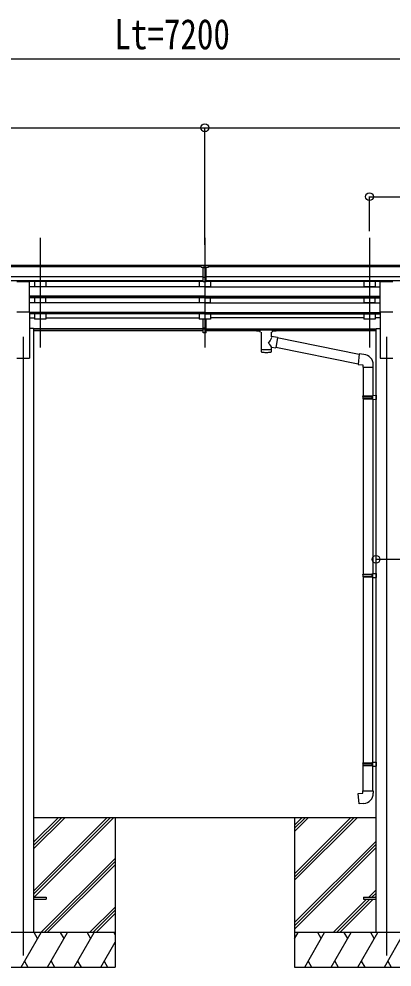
# Model space of a CAD drawing. Units: millimetres, scale not verified. Extents: x -16832 to 16820, y -11892 to 11880.
# Drawn here: x -4657 to -3034, y -6850 to -2723 of the extents above; entities that cross this region are included whole.
import ezdxf
from ezdxf.enums import TextEntityAlignment as Align

# ---------------------------------------------------------------- set-up
doc = ezdxf.new("R2010")
doc.units = ezdxf.units.MM
doc.header["$LTSCALE"] = 50
for name, color, linetype in [('0-4_YKK_12', 2, 'Continuous'), ('0-5_YKK_13', 4, 'Continuous'), ('0-6_YKK_A1', 4, 'Continuous'), ('0-7_YKK_D', 6, 'Continuous')]:
    doc.layers.add(name, color=color, linetype=linetype)
doc.styles.add('ＭＳ ゴシック', font='')
doc.styles.get('ＭＳ ゴシック').set_extended_font_data('MS Gothic')

msp = doc.modelspace()

# ---------------------------------------------------------------- linework, layer by layer
at = {"layer": '0-4_YKK_12'}
for p, q in [((-4564.72, -3675.6), (-4564.72, -4153.11)), ((-3848.72, -3675.6), (-3848.72, -4153.11)), ((-3132.72, -3675.6), (-3132.72, -4153.11)), ((-4638.72, -4106.43), (-4638.72, -6800)), ((-3058.72, -4106.43), (-3058.72, -6800))]:
    msp.add_line(p, q, dxfattribs=at)
at = {"layer": '0-5_YKK_13'}
for p, q in [((-3865.22, -3803.03), (-3865.22, -3795.19)), ((-3865.22, -3803.03), (-3855.22, -3803.03)), ((-3848.72, -3803.85), (-3855.22, -3803.45)), ((-3855.22, -3805.03), (-3842.22, -3805.03)), ((-3842.22, -3803.51), (-3848.72, -3803.83)), ((-3842.22, -3866.66), (-3842.22, -3801.39)), ((-4666.22, -3865.63), (-4611.22, -3865.63)), ((-4611.22, -3997.43), (-4611.22, -3865.63)), ((-3855.22, -3846.55), (-3848.72, -3846.72)), ((-3855.22, -3865.6), (-3848.72, -3866)), ((-3848.72, -3846.72), (-3842.22, -3846.55)), ((-3848.72, -3866), (-3842.22, -3865.6)), ((-3086.22, -3997.43), (-3086.22, -3865.63)), ((-3086.22, -3865.63), (-3031.22, -3865.63)), ((-4666.22, -3997.43), (-4611.22, -3997.43)), ((-3086.22, -3997.43), (-3031.22, -3997.43)), ((-3855.22, -4066.84), (-3855.22, -4029.36)), ((-3842.22, -4066.84), (-3842.22, -4029.36)), ((-3855.22, -4066.84), (-3842.22, -4066.84)), ((-3855.22, -4089.08), (-3855.22, -4066.84)), ((-3855.22, -4072.24), (-3842.22, -4072.24)), ((-3842.22, -4089.08), (-3842.22, -4066.84)), ((-3624.72, -4073.6), (-3624.72, -4079.36)), ((-3624.72, -4073.79), (-3624.72, -4075.33)), ((-3622.72, -4072.94), (-3539.72, -4072.94)), ((-3622.72, -4075.11), (-3539.72, -4075.11)), ((-3622.72, -4080.02), (-3608.22, -4080.02)), ((-3608.22, -4085.67), (-3608.22, -4079.12)), ((-3554.22, -4085.67), (-3554.22, -4079.12)), ((-3554.22, -4080.02), (-3539.72, -4080.02)), ((-3537.72, -4073.6), (-3537.72, -4079.36)), ((-3855.22, -4088.02), (-3848.72, -4088.42)), ((-3848.72, -4088.42), (-3842.22, -4088.02)), ((-3604.12, -4086.59), (-3604.14, -4172.03)), ((-3558.32, -4105.33), (-3558.32, -4086.59)), ((-3533.1, -4109.24), (-3558.32, -4105.32)), ((-3533.1, -4109.24), (-3540.12, -4154.5)), ((-3178.11, -4183.13), (-3533.42, -4111.25)), ((-3558.3, -4172.03), (-3558.33, -4151.36)), ((-3558.32, -4151.67), (-3540.12, -4154.5)), ((-3181.78, -4225.06), (-3539.85, -4152.76)), ((-3157.11, -4183.09), (-3177.95, -4181.26)), ((-3162.03, -4238.83), (-3116.03, -4238.83)), ((-3159.92, -4238.83), (-3159.92, -4364.07)), ((-3117.92, -4238.83), (-3117.92, -4361.51)), ((-3116.03, -4238.83), (-3116.03, -4227.92)), ((-3161.92, -4366.07), (-3160.92, -4364.07)), ((-3161.92, -4366.07), (-3117.92, -4366.07)), ((-3161.92, -4366.07), (-3161.92, -4374.07)), ((-3161.92, -4374.07), (-3117.92, -4374.07)), ((-3161.92, -4374.07), (-3160.92, -4376.07)), ((-3160.92, -4364.07), (-3117.92, -4364.07)), ((-3122.4, -4366.07), (-3122.83, -4364.07)), ((-3119.92, -4361.57), (-3103.92, -4361.1)), ((-3119.92, -4363.57), (-3119.92, -4361.57)), ((-3119.92, -4363.57), (-3117.92, -4363.57)), ((-3103.92, -4361.1), (-3103.92, -4379.04)), ((-3160.92, -4376.07), (-3117.92, -4376.07)), ((-3159.92, -4376.07), (-3159.92, -5139.95)), ((-3119.92, -4378.57), (-3119.92, -4376.57)), ((-3119.92, -4378.57), (-3103.92, -4379.04)), ((-3117.92, -4378.63), (-3117.92, -5137.39)), ((-3161.92, -5141.95), (-3160.92, -5139.95)), ((-3161.92, -5141.95), (-3117.92, -5141.95)), ((-3161.92, -5141.95), (-3161.92, -5149.95)), ((-3161.92, -5149.95), (-3117.92, -5149.95)), ((-3161.92, -5149.95), (-3160.92, -5151.95)), ((-3160.92, -5139.95), (-3117.92, -5139.95)), ((-3160.92, -5151.95), (-3117.92, -5151.95)), ((-3159.92, -5151.95), (-3159.92, -5960.44)), ((-3122.4, -5141.95), (-3122.83, -5139.95)), ((-3119.92, -5137.45), (-3103.92, -5136.98)), ((-3119.92, -5139.45), (-3119.92, -5137.45)), ((-3119.92, -5139.45), (-3117.92, -5139.45)), ((-3119.92, -5154.45), (-3119.92, -5152.45)), ((-3119.92, -5154.45), (-3103.92, -5154.92)), ((-3117.92, -5957.88), (-3117.92, -5154.5)), ((-3103.92, -5136.98), (-3103.92, -5154.92)), ((-3161.92, -5962.44), (-3160.92, -5960.44)), ((-3161.92, -5962.44), (-3117.92, -5962.44)), ((-3161.92, -5962.44), (-3161.92, -5970.44)), ((-3161.92, -5970.44), (-3117.92, -5970.44)), ((-3161.92, -5970.44), (-3160.92, -5972.44)), ((-3160.92, -5960.44), (-3117.92, -5960.44)), ((-3160.92, -5972.44), (-3117.92, -5972.44)), ((-3159.92, -6082.44), (-3159.92, -5972.44)), ((-3122.4, -5962.44), (-3122.83, -5960.44)), ((-3119.92, -5957.94), (-3103.92, -5957.47)), ((-3119.92, -5959.94), (-3119.92, -5957.94)), ((-3119.92, -5959.94), (-3117.92, -5959.94)), ((-3119.92, -5974.94), (-3119.92, -5972.94)), ((-3119.92, -5974.94), (-3117.95, -5975)), ((-3119.92, -5974.94), (-3117.95, -5975)), ((-3119.92, -5974.94), (-3103.92, -5975.41)), ((-3117.92, -5972.94), (-3117.92, -5959.94)), ((-3117.92, -6082.44), (-3117.92, -5975)), ((-3103.92, -5957.47), (-3103.92, -5975.41)), ((-3161.92, -6082.44), (-3115.92, -6082.44)), ((-3161.92, -6092.44), (-3161.92, -6082.44)), ((-3115.92, -6082.44), (-3115.92, -6093.36)), ((-4593.52, -6545.5), (-4538.92, -6545.5)), ((-4593.52, -6554.5), (-4538.92, -6554.5)), ((-4538.92, -6545.5), (-4538.92, -6554.5)), ((-3158.92, -6545.5), (-3158.92, -6554.5)), ((-3158.92, -6545.5), (-3104.12, -6545.5)), ((-3158.92, -6554.5), (-3104.12, -6554.5))]:
    msp.add_line(p, q, dxfattribs=at)
for points in [[(-3865.22, -3795.19), (-3847.22, -3795.03), (-3832.22, -3795.17)], [(-3842.22, -3802.99), (-3832.22, -3802.9), (-3832.22, -3795.17)], [(-3842.22, -3866.66), (-3848.72, -3867.06), (-3855.22, -3866.66), (-3855.22, -3801.32)], [(-3842.22, -3847.66), (-3845.48, -3847.74), (-3848.72, -3847.82), (-3851.96, -3847.74), (-3855.22, -3847.66)], [(-3624.72, -4073.6), (-3624.68, -4073.41), (-3624.6, -4073.27), (-3624.5, -4073.17), (-3624.4, -4073.11), (-3624.28, -4073.07), (-3623.99, -4073.01), (-3623.5, -4072.96), (-3622.96, -4072.94), (-3622.72, -4072.94)], [(-3624.72, -4079.36), (-3624.68, -4079.55), (-3624.6, -4079.69), (-3624.5, -4079.78), (-3624.4, -4079.84), (-3624.28, -4079.89), (-3623.99, -4079.95), (-3623.5, -4080), (-3622.96, -4080.02), (-3622.72, -4080.02)], [(-3539.72, -4072.94), (-3539.37, -4072.94), (-3538.84, -4072.97), (-3538.39, -4073.02), (-3538.09, -4073.09), (-3537.92, -4073.19), (-3537.8, -4073.33), (-3537.73, -4073.51), (-3537.72, -4073.6)], [(-3539.72, -4080.02), (-3539.37, -4080.02), (-3538.84, -4079.99), (-3538.39, -4079.94), (-3538.09, -4079.86), (-3537.92, -4079.77), (-3537.8, -4079.63), (-3537.73, -4079.45), (-3537.72, -4079.36)], [(-3842.22, -4089.08), (-3848.72, -4089.48), (-3855.22, -4089.08)], [(-3177.95, -4181.26), (-3181.95, -4227.09), (-3162.03, -4228.83), (-3162.03, -4238.83)], [(-3122.4, -4366.07), (-3122.4, -4374.07), (-3122.83, -4376.07)], [(-3119.92, -4376.57), (-3117.92, -4376.57), (-3117.92, -4363.57)], [(-3122.4, -5141.95), (-3122.4, -5149.95), (-3122.83, -5151.95)], [(-3119.92, -5152.45), (-3117.92, -5152.45), (-3117.92, -5139.45)], [(-3122.4, -5962.44), (-3122.4, -5970.44), (-3122.83, -5972.44)], [(-3119.92, -5972.94), (-3117.92, -5972.94), (-3117.92, -5959.94)], [(-3157, -6138.19), (-3177.84, -6140.01), (-3181.84, -6094.19), (-3161.92, -6092.44)]]:
    msp.add_lwpolyline(points, dxfattribs=at)
for centre, start, end in [((-3161.03, -4227.92), 0, 85), ((-3160.92, -6093.36), 275, 0)]:
    msp.add_arc(centre, 45, start, end, dxfattribs=at)
for centre, major_axis, ratio, start_param, end_param in [((-3824.15, -3805.34), (24.57, -1.51), 0.121868, 3.1422238, 3.1491027), ((-3622.72, -4075.33), (2, 0), 0.109601, 1.5707963, 3.1415927), ((-3581.22, -4079.12), (27, 0), 0.070066, 6.2831853, 9.424778), ((-3570.22, -4083.1), (16, 0), 0.361356, 6.2636979, 6.2831853), ((-3539.72, -4075.33), (2, 0), 0.109601, 0, 1.5707963), ((-3581.22, -4131.87), (-22.81, -26.62), 0.234429, 1.6855472, 3.1268519), ((-3581.22, -4159.59), (22.91, 0), 0.122865, 3.1415927, 6.2831853), ((-3578.67, -4129.23), (20.32, -22.25), 0.045535, 0.0389954, 1.3075346), ((-3581.22, -4172.03), (22.92, 0), 0.101955, 3.1415499, 6.2833984)]:
    msp.add_ellipse(centre, major_axis=major_axis, ratio=ratio, start_param=start_param, end_param=end_param, dxfattribs=at)
at = {"layer": '0-6_YKK_A1'}
for p, q in [((-3865.22, -3796.6), (-7422.22, -3796.6)), ((-275.22, -3796.6), (-3832.22, -3796.6)), ((-3865.22, -3801.82), (-7422.22, -3801.82)), ((-3842.22, -3801.82), (-3842.22, -3801.82)), ((-275.22, -3801.82), (-3832.22, -3801.82)), ((-3855.22, -3845.35), (-7422.22, -3845.35)), ((-3855.22, -3863.2), (-7422.22, -3863.2)), ((-3855.22, -3866.45), (-4611.22, -3866.45)), ((-4589.72, -3866.55), (-4589.72, -3888.42)), ((-4539.72, -3866.55), (-4539.72, -3888.42)), ((-3873.72, -3866.55), (-3873.72, -3888.42)), ((-275.22, -3845.35), (-3842.22, -3845.35)), ((-275.22, -3863.2), (-3842.22, -3863.2)), ((-3086.22, -3866.45), (-3842.22, -3866.45)), ((-3823.72, -3866.55), (-3823.72, -3888.42)), ((-3157.72, -3866.55), (-3157.72, -3888.42)), ((-3107.72, -3866.55), (-3107.72, -3888.42)), ((-3848.72, -3888.52), (-4611.22, -3888.52)), ((-4539.72, -3888.42), (-4589.72, -3888.42)), ((-3823.72, -3888.42), (-3873.72, -3888.42)), ((-3848.72, -3888.52), (-3086.22, -3888.52)), ((-3107.72, -3888.42), (-3157.72, -3888.42)), ((-3848.72, -3930.39), (-4611.22, -3930.39)), ((-3848.72, -3931.89), (-4611.22, -3931.89)), ((-3848.72, -3936.21), (-4611.22, -3936.21)), ((-3848.72, -3958.62), (-4611.22, -3958.62)), ((-4589.72, -3936.21), (-4589.72, -3958.52)), ((-4539.72, -3958.52), (-4589.72, -3958.52)), ((-4539.72, -3958.52), (-4539.72, -3936.21)), ((-3873.72, -3936.21), (-3873.72, -3958.52)), ((-3823.72, -3958.52), (-3873.72, -3958.52)), ((-3848.72, -3930.39), (-3086.22, -3930.39)), ((-3848.72, -3931.89), (-3086.22, -3931.89)), ((-3848.72, -3936.21), (-3086.22, -3936.21)), ((-3848.72, -3958.62), (-3086.22, -3958.62)), ((-3823.72, -3958.52), (-3823.72, -3936.21)), ((-3157.72, -3936.21), (-3157.72, -3958.52)), ((-3107.72, -3958.52), (-3157.72, -3958.52)), ((-3107.72, -3958.52), (-3107.72, -3936.21)), ((-4611.22, -3997.43), (-4611.22, -4200)), ((-3848.72, -4000.5), (-4611.22, -4000.5)), ((-3848.72, -4001.99), (-4611.22, -4001.99)), ((-3848.72, -4000.5), (-3086.22, -4000.5)), ((-3848.72, -4001.99), (-3086.22, -4001.99)), ((-3086.22, -3997.43), (-3086.22, -4200)), ((-3848.72, -4006.31), (-4611.22, -4006.31)), ((-4611.22, -4024.41), (-4589.72, -4024.41)), ((-4589.72, -4006.31), (-4589.72, -4029.36)), ((-4539.72, -4029.36), (-4589.72, -4029.36)), ((-4539.72, -4006.31), (-4539.72, -4029.36)), ((-4539.72, -4024.41), (-3873.72, -4024.41)), ((-3873.72, -4006.31), (-3873.72, -4029.36)), ((-3823.72, -4029.36), (-3873.72, -4029.36)), ((-3848.72, -4006.31), (-3086.22, -4006.31)), ((-3823.72, -4006.31), (-3823.72, -4029.36)), ((-3157.72, -4024.41), (-3823.72, -4024.41)), ((-3157.72, -4006.31), (-3157.72, -4029.36)), ((-3107.72, -4029.36), (-3157.72, -4029.36)), ((-3107.72, -4006.31), (-3107.72, -4029.36)), ((-3086.22, -4024.41), (-3107.72, -4024.41)), ((-4593.52, -4071), (-4611.22, -4071)), ((-4593.52, -4071), (-4593.52, -6700)), ((-3855.22, -4071.43), (-4593.52, -4071.43)), ((-3855.22, -4072.82), (-4593.52, -4072.82)), ((-3855.22, -4080.51), (-4593.52, -4080.51)), ((-3842.22, -4071.43), (-3103.92, -4071.43)), ((-3842.22, -4072.82), (-3103.92, -4072.82)), ((-3608.22, -4080.51), (-3842.22, -4080.51)), ((-3103.92, -4080.51), (-3554.22, -4080.51)), ((-3103.92, -6700), (-3103.92, -4071)), ((-3103.92, -4071), (-3086.22, -4071)), ((-4666.22, -4200), (-4611.22, -4200)), ((-3086.22, -4200), (-3031.22, -4200)), ((-3103.72, -6200), (-4593.72, -6200)), ((-4593.52, -6519.28), (-4274.24, -6200)), ((-4593.52, -6533.42), (-4260.1, -6200)), ((-4593.52, -6335.43), (-4458.09, -6200)), ((-4593.52, -6321.29), (-4472.23, -6200)), ((-4593.52, -6307.15), (-4486.38, -6200)), ((-4591.46, -6545.5), (-4245.96, -6200)), ((-4238.92, -6200), (-4238.92, -6850)), ((-3458.92, -6444.18), (-3214.74, -6200)), ((-3458.92, -6458.32), (-3200.6, -6200)), ((-3458.92, -6472.46), (-3186.46, -6200)), ((-3458.92, -6260.33), (-3398.59, -6200)), ((-3458.92, -6246.19), (-3412.73, -6200)), ((-3458.92, -6232.05), (-3426.87, -6200)), ((-3458.92, -6656.31), (-3104.12, -6301.51)), ((-3458.92, -6670.45), (-3104.12, -6315.65)), ((-3458.92, -6684.59), (-3104.12, -6329.79)), ((-4562.11, -6700), (-4238.92, -6376.81)), ((-4547.97, -6700), (-4238.92, -6390.95)), ((-4533.83, -6700), (-4238.92, -6405.09)), ((-3135.98, -6545.5), (-3104.12, -6513.64)), ((-3290.48, -6700), (-3144.98, -6554.5)), ((-3276.34, -6700), (-3130.84, -6554.5)), ((-3262.19, -6700), (-3116.69, -6554.5)), ((-3121.84, -6545.5), (-3104.12, -6527.78)), ((-3107.69, -6545.5), (-3104.12, -6541.93)), ((-4349.98, -6700), (-4238.92, -6588.94)), ((-4335.84, -6700), (-4238.92, -6603.08)), ((-4321.7, -6700), (-4238.92, -6617.23)), ((-4238.92, -6700), (-5038.92, -6700)), ((-4647.77, -6850), (-4561.16, -6700)), ((-4576.16, -6725.98), (-4591.16, -6700)), ((-4532.29, -6850), (-4445.69, -6700)), ((-4460.69, -6725.98), (-4475.69, -6700)), ((-4416.82, -6850), (-4330.22, -6700)), ((-4360.22, -6700), (-4345.22, -6725.98)), ((-4244.75, -6700), (-4238.92, -6710.1)), ((-2658.92, -6700), (-3458.92, -6700)), ((-3458.92, -6727.5), (-3443.04, -6700)), ((-3414.17, -6850), (-3327.57, -6700)), ((-3342.57, -6725.98), (-3357.57, -6700)), ((-3298.7, -6850), (-3212.1, -6700)), ((-3227.1, -6725.98), (-3242.1, -6700)), ((-3183.23, -6850), (-3096.63, -6700)), ((-3111.63, -6725.98), (-3126.63, -6700)), ((-3067.76, -6850), (-2981.16, -6700)), ((-4301.35, -6850), (-4238.92, -6741.86)), ((-4632.77, -6824.02), (-4617.77, -6850)), ((-4517.3, -6824.02), (-4502.3, -6850)), ((-4401.83, -6824.02), (-4386.83, -6850)), ((-4286.36, -6824.02), (-4271.36, -6850)), ((-3399.18, -6824.02), (-3384.18, -6850)), ((-3283.7, -6824.02), (-3268.71, -6850)), ((-3168.23, -6824.02), (-3153.23, -6850)), ((-3052.76, -6824.02), (-3037.77, -6850))]:
    msp.add_line(p, q, dxfattribs=at)
for points in [[(-5038.92, -6200), (-5038.92, -6850), (-4238.92, -6850)], [(-3458.92, -6200), (-3458.92, -6850), (-2658.92, -6850)]]:
    msp.add_lwpolyline(points, dxfattribs=at)
at = {"layer": '0-7_YKK_D'}
for p, q in [((-7248.72, -2896.6), (-448.72, -2896.6)), ((-7428.72, -3196.6), (-3848.72, -3196.6)), ((-3848.72, -3706.18), (-3848.72, -3195.6)), ((-3848.72, -3706.18), (-3848.72, -3195.6)), ((-3848.72, -3196.6), (-268.72, -3196.6)), ((-3132.72, -3646.71), (-3132.72, -3495.6)), ((-3132.72, -3496.6), (-2416.72, -3496.6))]:
    msp.add_line(p, q, dxfattribs=at)
msp.add_lwpolyline([(-3103.92, -5075), (-3013.52, -5075), (-2730.32, -5075)], dxfattribs=at)
for centre in [(-3848.72, -3196.6), (-3848.72, -3196.6), (-3132.72, -3496.6), (-3103.92, -5075)]:
    msp.add_circle(centre, 17, dxfattribs=at)

# ---------------------------------------------------------------- texts
at = {"layer": '0-7_YKK_D', "style": 'ＭＳ ゴシック', "width": 0.8}
msp.add_text('Lt=7200', height=132, dxfattribs=at).set_placement((-4242.32, -2894.6), align=Align.BOTTOM_LEFT)

doc.saveas('drawing.dxf')
